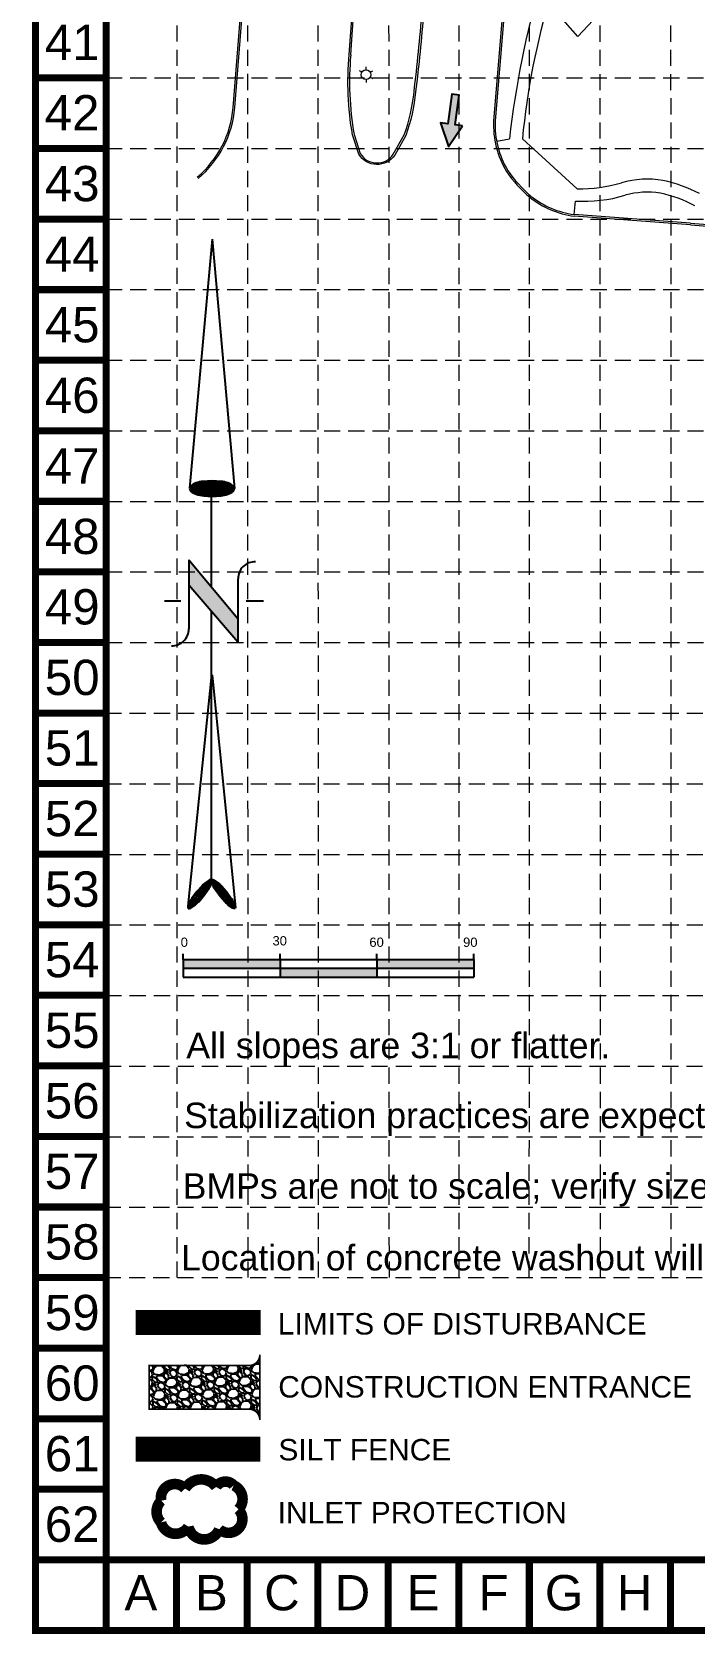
# Model space of a CAD drawing. Header units: feet. Extents: x 2476148 to 2477024, y 7088332 to 7089732.
# Drawn here: x 2476148.4 to 2476353.7, y 7088332.2 to 7088828 of the extents above; entities that cross this region are included whole.
import ezdxf
from ezdxf.enums import TextEntityAlignment as Align

# ---------------------------------------------------------------- set-up
doc = ezdxf.new("R2010")
doc.units = ezdxf.units.FT
doc.header["$MEASUREMENT"] = 0
doc.linetypes.add('HIDDEN', pattern=[0.375, 0.25, -0.125])
for name, color, linetype in [('ARROWS', 252, 'Continuous'), ('BASE', 7, 'Continuous'), ('GRID', 254, 'HIDDEN'), ('LEGEND', 7, 'Continuous'), ('NARROW', 7, 'Continuous')]:
    doc.layers.add(name, color=color, linetype=linetype)
doc.layers.add('Level 35', color=7, linetype='Continuous', lineweight=0)
doc.layers.add('Level 41', color=7, linetype='Continuous', lineweight=0)
doc.styles.add("L200'", font='ARIAL.TTF', dxfattribs={"height": 0.001969})
doc.styles.get("Standard").update_dxf_attribs({"font": 'ARIAL.TTF'})

# ---------------------------------------------------------------- blocks, each defined once
blk = doc.blocks.new('North Arrow')
at = {"layer": 'NARROW'}
for p, q in [((32.43, 3.06), (32.43, 4.63)), ((0, 0), (22.36, 2)), ((28.77, -2.09), (34.02, 2.32)), ((36.18, 2.33), (30.46, 2.33)), ((36.16, 2.32), (31.04, -2.09)), ((39.1, 0.01), (59.96, 2.11)), ((0, 0), (22.33, -2.02)), ((31.2, -0.05), (21.66, -0.05)), ((21.66, -0.05), (21.66, -0.05)), ((57.45, -0.05), (33.41, -0.05)), ((59.83, -2.14), (39.04, -0.01)), ((57.69, -0.03), (57.77, -0.01)), ((57.77, -0.05), (57.69, -0.03)), ((28.77, -2.09), (34.95, -2.09)), ((32.43, -4.26), (32.43, -2.8))]:
    blk.add_line(p, q, dxfattribs=at)
blk.add_lwpolyline([(22.36, -2.03), (22.59, -1.93, 0.091577), (22.87, -1.44, 0.048306), (23.03, -0.75), (23.07, -0.01), (23.01, 0.82, 0.048306), (22.87, 1.42, 0.091577), (22.59, 1.91), (22.36, 2.01), (22.14, 1.91, 0.091577), (21.86, 1.42, 0.048306), (21.72, 0.82), (21.66, -0.01), (21.72, -0.83, 0.048306), (21.86, -1.44, 0.091577), (22.14, -1.93)], format="xyb", close=True, dxfattribs=at)
for points in [[(57.46, -0.03), (57.44, 0.08, -0.066818), (57.67, 0.47, -0.03073), (58.01, 0.84), (58.52, 1.29), (59.07, 1.7, -0.03073), (59.5, 1.95, -0.066818), (59.93, 2.1), (60.04, 2.06)], [(60.04, 2.06), (60.05, 1.95, -0.066818), (59.82, 1.56, -0.03073), (59.43, 1.14), (58.97, 0.74), (58.42, 0.33, -0.03073), (57.99, 0.08, -0.036692), (57.76, -0.02)], [(57.46, -0.04), (57.44, -0.15, 0.066818), (57.67, -0.54, 0.03073), (58.01, -0.9), (58.52, -1.36), (59.07, -1.77, 0.03073), (59.5, -2.02, 0.066818), (59.93, -2.17), (60.04, -2.13)], [(60.04, -2.13), (60.05, -2.01, 0.066818), (59.82, -1.63, 0.03073), (59.43, -1.2), (58.97, -0.8), (58.42, -0.4, 0.03073), (57.99, -0.15, 0.036692), (57.76, -0.05)]]:
    blk.add_lwpolyline(points, format="xyb", dxfattribs=at)
for centre, start, end in [((30.46, 3.86), 178.8769, 270), ((34.95, -3.62), 358.8769, 90)]:
    blk.add_arc(centre, 1.53, start, end, dxfattribs=at)
for points in [[(23.02, 0.75), (21.85, 1.42), (22.87, 1.44), (22.14, 1.91)], [(22.87, 1.44), (22.14, 1.91), (22.59, 1.91), (22.36, 2)], [(31.05, -2.09), (36.15, 2.36), (28.75, -2.06), (34.01, 2.36)], [(59.26, 1), (58.69, 1.42), (59.45, 1.15), (59, 1.65)], [(59.45, 1.15), (59, 1.65), (59.62, 1.34), (59.28, 1.82)], [(59.62, 1.34), (59.28, 1.82), (59.81, 1.55), (59.49, 1.95)], [(59.81, 1.55), (59.49, 1.95), (59.93, 1.73), (59.69, 2.04)], [(59.93, 1.73), (59.69, 2.04), (60.05, 1.94), (59.93, 2.1)], [(60.05, 1.94), (59.93, 2.1), (60.04, 2.06)], [(23.03, -0.76), (21.67, -0.05), (23.07, -0.05), (21.72, 0.82)], [(23.07, -0.05), (21.72, 0.82), (23.02, 0.75), (21.85, 1.42)], [(57.44, 0.08), (57.7, -0.01), (57.5, 0.21), (57.77, -0.01)], [(57.45, -0.04), (57.69, -0.02), (57.44, 0.08), (57.7, -0.01)], [(57.5, 0.21), (57.77, -0.01), (57.6, 0.39), (57.94, 0.06)], [(57.6, 0.39), (57.94, 0.06), (57.68, 0.5), (58.07, 0.13)], [(57.68, 0.5), (58.07, 0.13), (57.84, 0.66), (58.29, 0.26)], [(57.84, 0.66), (58.29, 0.26), (58.03, 0.86), (58.52, 0.41)], [(58.03, 0.86), (58.52, 0.41), (58.26, 1.07), (58.73, 0.57)], [(58.26, 1.07), (58.73, 0.57), (58.52, 1.3), (59.05, 0.81)], [(58.52, 1.3), (59.05, 0.81), (58.7, 1.42), (59.26, 0.99)], [(22.87, -1.44), (21.72, -0.87), (23.03, -0.76), (21.67, -0.05)], [(22.58, -1.93), (21.86, -1.45), (22.87, -1.44), (21.72, -0.87)], [(57.44, -0.14), (57.69, -0.02), (57.45, -0.04), (57.69, -0.02)], [(57.46, -0.19), (57.7, -0.03), (57.44, -0.14), (57.69, -0.02)], [(57.53, -0.33), (57.76, -0.05), (57.46, -0.19), (57.7, -0.03)], [(57.63, -0.48), (57.9, -0.1), (57.53, -0.33), (57.76, -0.05)], [(57.78, -0.66), (58.09, -0.2), (57.63, -0.48), (57.9, -0.1)], [(57.97, -0.87), (58.34, -0.35), (57.78, -0.66), (58.09, -0.2)], [(58.24, -1.11), (58.61, -0.54), (57.97, -0.87), (58.34, -0.35)], [(58.61, -1.43), (58.93, -0.77), (58.24, -1.11), (58.61, -0.54)], [(58.91, -1.64), (59.2, -1), (58.61, -1.43), (58.93, -0.77)], [(59.12, -1.79), (59.57, -1.36), (58.92, -1.65), (59.2, -1.01)], [(59.35, -1.93), (59.81, -1.62), (59.12, -1.79), (59.57, -1.36)], [(59.54, -1.32), (59.41, -1.18), (59.21, -1.01)], [(22.36, -2.01), (22.14, -1.93), (22.58, -1.93), (21.86, -1.45)], [(59.58, -2.05), (59.93, -1.79), (59.35, -1.93), (59.81, -1.62)], [(59.78, -2.13), (60.05, -2.01), (59.58, -2.05), (59.93, -1.79)], [(59.92, -2.17), (60.04, -2.13), (59.78, -2.13), (60.05, -2.01)]]:
    blk.add_solid(points, dxfattribs=at)
blk = doc.blocks.new('lumin')
at = {"color": 0, "linetype": 'ByBlock', "lineweight": -2}
for p, q in [((-0.099, 0.057), (-0.158, 0.091)), ((0, 0.114), (0, 0.183)), ((0.099, 0.057), (0.158, 0.091)), ((-0.099, -0.057), (-0.158, -0.091)), ((0, -0.114), (0, -0.183)), ((0.099, -0.057), (0.158, -0.091))]:
    blk.add_line(p, q, dxfattribs=at)
blk.add_circle((0, 0), 0.114, dxfattribs=at)
blk = doc.blocks.new('ARROW')
blk.add_lwpolyline([(-67, -25.4), (-59.3, -25.4), (-59.6, -56.1), (-51.9, -56.2), (-51.6, -25.5), (-44, -25.5), (-55.3, -2.4), (-67, -25.4)], close=True)
at = {"color": 254}
for points in [[(-44, -25.5), (-67, -25.4), (-55.3, -2.4), (-67, -25.4)], [(-59.6, -56.1), (-51.9, -56.2), (-59.3, -25.4), (-51.6, -25.5)]]:
    blk.add_solid(points, dxfattribs=at)
blk = doc.blocks.new('A$C23410083')
h = blk.add_hatch(color=7)
h.paths.add_polyline_path([(0.84, 5.4), (0.84, 2.7), (30.81, 2.7), (30.81, 5.4)])
h.paths.add_polyline_path([(60.79, 2.7), (30.81, 2.7), (30.81, 0), (60.79, 0)])
h.paths.add_polyline_path([(60.79, 2.7), (90.76, 2.7), (90.76, 5.4), (60.79, 5.4)])
at = {"color": 7}
for p, q in [((0.84, 5.4), (0.84, 7.2)), ((0.84, 5.4), (30.81, 5.4)), ((0.84, 5.4), (0.84, 0)), ((30.81, 5.4), (30.81, 7.2)), ((30.81, 5.4), (90.76, 5.4)), ((30.81, 5.4), (30.81, 0)), ((60.79, 5.4), (60.79, 7.2)), ((60.79, 5.4), (60.79, 0)), ((90.76, 5.4), (90.76, 7.2)), ((90.76, 5.4), (90.76, 0)), ((0.84, 2.7), (90.76, 2.7)), ((0.84, 0), (30.81, 0)), ((30.81, 0), (90.76, 0))]:
    blk.add_line(p, q, dxfattribs=at)
at = {"color": 7, "width": 1}
for s, height, p in [('0', 2.88, (0.04, 9.34)), ('30', 2.878, (28.46, 9.78)), ('60', 2.878, (58.46, 9.34)), ('90', 2.878, (87.47, 9.34))]:
    blk.add_text(s, height=height, dxfattribs=at).set_placement(p)

msp = doc.modelspace()

# ---------------------------------------------------------------- hatches: boundary and pattern name
at = {"layer": 'LEGEND'}
h = msp.add_hatch(dxfattribs=at)
h.set_pattern_fill('GRAVEL', color=4, scale=5.389945, angle=-43.9343, style=0)
h.set_pattern_definition([(184.078545, (2468650.83526, 7085147.8498), (-64.70943878, -5.01572151), [0.7251417, -71.7891562]), (141.0354448, (2468650.11196, 7085147.79822), (50.317642156, -40.9951724665), [1.244366, -123.1921863]), (88.576145, (2468649.14442, 7085148.58073), (-2.322020512, -80.093646648), [0.8774184, -86.8645315]), (223.339445, (2468646.6957, 7085149.06884), (78.675866157, 73.890215735), [1.1331713, -112.1839398]), (248.899445, (2468645.87155, 7085148.29113), (25.46909914, 65.2765706126), [1.1111642, -110.0054047]), (313.339445, (2468645.47152, 7085147.25446), (-73.890215735, 78.675866157), [1.1331713, -112.1839398]), (353.7599448, (2468646.24924, 7085146.4303), (-87.856632214, 9.8014552168), [1.498561, -148.3574314]), (28.3210448, (2468647.73892, 7085146.26742), (109.444322326, 59.214821343), [1.414796, -140.0648496]), (77.495345, (2468648.98437, 7085146.93862), (17.5643318734, 80.377212655), [1.137009, -112.5640118]), (131.302145, (2468649.23055, 7085148.04866), (38.95677152, -45.01837813), [1.2980713, -63.6054675]), (178.4631448, (2468648.37379, 7085149.02382), (-87.714861788, 2.180233554), [1.6786877, -166.1902057]), (94.879845, (2468650.501, 7085145.3277), (-4.73217774, 49.467010867), [0.5729566, -56.722944]), (127.534945, (2468650.45225, 7085145.8986), (42.979972607, -56.379366148), [1.0900464, -107.9148498]), (181.065745, (2468649.788, 7085146.763), (-3.7397204, -3.8814971), [0.7622515, -6.8602793]), (159.264345, (2468649.9652, 7085147.49054), (26.8869221, -10.9355981), [0.4104875, -40.6381127]), (247.867145, (2468649.5813, 7085147.6359), (7.33766311, 15.38420779), [0.5805133, -28.4452317]), (347.029545, (2468649.3626, 7085147.0981), (19.12392791, -3.45614876), [0.9428577, -30.4856548]), (117.630845, (2468650.2814, 7085146.8865), (4.02328032, -11.36092983), [0.6817796, -16.362726]), (332.455245, (2468647.33004, 7085149.8049), (50.034098418, -25.752740962), [0.9550983, -94.5549755]), (26.411945, (2468648.17688, 7085149.36323), (-56.662884835, -27.73760456), [0.8012747, -79.3260246]), (249.264345, (2468651.02934, 7085147.6628), (10.9355981, 26.8869221), [0.8209695, -40.2276306]), (299.676245, (2468650.73867, 7085146.89502), (-27.595837575, 49.041660046), [0.9550983, -94.5549755]), (295.509745, (2468645.0114, 7085147.3984), (-11.928063407, 26.46157939), [0.921034, -45.1306806]), (250.840845, (2468645.40807, 7085146.56714), (21.729474893, 61.395035622), [0.7717216, -76.400551]), (22.867145, (2468647.3284, 7085143.7439), (26.46159217, 11.928035274), [0.8209695, -40.2276306]), (333.419745, (2468648.0849, 7085144.06294), (-65.418311492, 33.090395072), [0.903522, -89.448428]), (25.509745, (2468645.4265, 7085145.5764), (-26.46157939, -11.928063407), [0.460517, -45.5911976]), (57.375645, (2468647.0955, 7085143.9683), (11.07739297, 19.26569708), [0.2748333, -27.2086003]), (122.029545, (2468647.2437, 7085144.1998), (7.904778, -15.10064813), [1.1111642, -21.1121464]), (142.074745, (2468646.6544, 7085145.1418), (42.554675172, -33.515698054), [1.029749, -101.945011]), (259.755845, (2468649.026, 7085146.7488), (3.59793568, 11.5027144), [0.7773487, -18.656374]), (309.2229448, (2468648.88777, 7085145.98384), (58.505960258, -71.3382474433), [1.357156, -134.358202]), (17.011145, (2468649.74596, 7085144.93247), (-41.704019926, -12.211596102), [0.5549272, -54.9379557]), (46.065745, (2468650.2766, 7085145.095), (-0.1417767, 7.621215), [0.3233967, -5.0665486]), (76.322145, (2468646.68896, 7085145.33303), (-10.652079843, -42.129338947), [0.7487928, -74.130721]), (4.078545, (2468646.86602, 7085146.0606), (64.70943878, 5.01572151), [1.4502834, -71.0640145]), (316.065745, (2468648.3126, 7085146.164), (7.621215, 0.1417767), [1.4013858, -3.9885595]), (281.370545, (2468649.32183, 7085145.1914), (-12.636870384, 64.567675855), [0.8522258, -84.370291]), (210.120345, (2468649.48985, 7085144.3559), (-18.8403729, -11.78626546), [0.7847868, -38.454608]), (163.7117448, (2468648.81103, 7085143.9621), (-111.1456278326, 32.2396602546), [1.2777674, -126.499182]), (131.4918448, (2468647.58454, 7085144.32047), (-46.719749683, 52.497827822), [1.351793, -133.8273515])])
edge = h.paths.add_edge_path()
edge.add_line((2476218.95, 7088398.42), (2476218.95, 7088418.63))
edge.add_arc((2476215.58, 7088418.63), 3.37, 270.0391, 360, ccw=False)
edge.add_line((2476215.58, 7088415.26), (2476184.7, 7088415.26))
edge.add_line((2476184.7, 7088415.26), (2476184.7, 7088401.77))
edge.add_line((2476184.7, 7088401.77), (2476215.58, 7088401.79))
edge.add_arc((2476215.58, 7088398.42), 3.37, 0, 90.0391, ccw=False)

# ---------------------------------------------------------------- linework, layer by layer
at = {"layer": 'BASE', "const_width": 2.18}
for points in [[(2477023.06, 7088333.29), (2477023.06, 7089730.99), (2476149.5, 7089730.99), (2476149.5, 7088333.29)], [(2477001.22, 7088355.13), (2477001.22, 7089709.15), (2476171.34, 7089709.15), (2476171.34, 7088355.13)]]:
    msp.add_lwpolyline(points, close=True, dxfattribs=at)
for points in [[(2476171.34, 7088813.75), (2476149.5, 7088813.75)], [(2476171.34, 7088791.91), (2476149.5, 7088791.91)], [(2476171.34, 7088770.07), (2476149.5, 7088770.07)], [(2476171.34, 7088748.23), (2476149.5, 7088748.23)], [(2476171.34, 7088726.4), (2476149.5, 7088726.4)], [(2476171.34, 7088704.56), (2476149.5, 7088704.56)], [(2476171.34, 7088682.72), (2476149.5, 7088682.72)], [(2476171.34, 7088660.88), (2476149.5, 7088660.88)], [(2476171.34, 7088639.04), (2476149.5, 7088639.04)], [(2476171.34, 7088617.2), (2476149.5, 7088617.2)], [(2476171.34, 7088595.36), (2476149.5, 7088595.36)], [(2476171.34, 7088573.52), (2476149.5, 7088573.52)], [(2476171.34, 7088551.68), (2476149.5, 7088551.68)], [(2476171.34, 7088529.85), (2476149.5, 7088529.85)], [(2476171.34, 7088508.01), (2476149.5, 7088508.01)], [(2476171.34, 7088486.17), (2476149.5, 7088486.17)], [(2476171.34, 7088464.33), (2476149.5, 7088464.33)], [(2476171.34, 7088442.49), (2476149.5, 7088442.49)], [(2476171.34, 7088420.65), (2476149.5, 7088420.65)], [(2476171.34, 7088398.81), (2476149.5, 7088398.81)], [(2476171.34, 7088376.97), (2476149.5, 7088376.97)], [(2476171.34, 7088355.13), (2476149.5, 7088355.13)], [(2476171.34, 7088355.13), (2476171.34, 7088333.29)], [(2476193.18, 7088355.13), (2476193.18, 7088333.29)], [(2476215.02, 7088355.13), (2476215.02, 7088333.29)], [(2476236.86, 7088355.13), (2476236.86, 7088333.29)], [(2476258.7, 7088355.13), (2476258.7, 7088333.29)], [(2476280.54, 7088355.13), (2476280.54, 7088333.29)], [(2476302.38, 7088355.13), (2476302.38, 7088333.29)], [(2476324.21, 7088355.13), (2476324.21, 7088333.29)], [(2476346.05, 7088355.13), (2476346.05, 7088333.29)]]:
    msp.add_lwpolyline(points, dxfattribs=at)
at = {"layer": 'GRID', "color": 252, "linetype": 'HIDDEN', "lineweight": 0, "ltscale": 20}
for p, q in [((2476193.38, 7088442.49), (2476193.26, 7089708.33)), ((2476215.31, 7088442.49), (2476215.04, 7089708.32)), ((2476237.09, 7088442.49), (2476236.88, 7089708.26)), ((2476259.04, 7088442.48), (2476258.69, 7089708.23)), ((2476280.68, 7088442.48), (2476280.59, 7089708.4)), ((2476302.38, 7088442.48), (2476302.45, 7089708.35)), ((2476324.39, 7088442.47), (2476324.27, 7089708.27)), ((2476346.31, 7088442.47), (2476346.08, 7089708.29)), ((2476171.34, 7088813.75), (2477001.22, 7088813.75)), ((2476171.34, 7088791.91), (2477001.22, 7088791.91)), ((2476171.34, 7088770.07), (2477001.22, 7088770.07)), ((2476171.34, 7088748.23), (2477001.22, 7088748.23)), ((2476171.34, 7088726.4), (2477001.22, 7088726.4)), ((2476171.34, 7088704.56), (2477001.22, 7088704.56)), ((2476171.34, 7088682.72), (2477001.22, 7088682.72)), ((2476171.34, 7088660.88), (2477001.22, 7088660.88)), ((2476171.34, 7088639.04), (2477001.22, 7088639.04)), ((2476171.13, 7088617.13), (2477001.01, 7088617.13)), ((2476171.13, 7088595.29), (2477001.01, 7088595.29)), ((2476171.13, 7088573.45), (2477001.01, 7088573.45)), ((2476171.13, 7088551.61), (2477001.01, 7088551.61)), ((2476171.13, 7088529.77), (2477001.01, 7088529.77)), ((2476171.02, 7088507.95), (2477000.32, 7088507.9)), ((2476170.87, 7088486.05), (2477000.32, 7088486.2)), ((2476170.94, 7088464.26), (2477000.4, 7088464.2)), ((2476170.94, 7088442.5), (2477000.37, 7088442.37))]:
    msp.add_line(p, q, dxfattribs=at)
at = {"layer": 'LEGEND', "color": 1, "linetype": 'HIDDEN', "ltscale": 40, "const_width": 7.7}
msp.add_lwpolyline([(2476180.53, 7088428.6), (2476219.16, 7088428.6)], dxfattribs=at)
at = {"layer": 'LEGEND', "color": 4, "const_width": 0.539}
msp.add_lwpolyline([(2476218.95, 7088398.42), (2476218.95, 7088418.63, -0.414014), (2476215.58, 7088415.26), (2476184.7, 7088415.26), (2476184.7, 7088401.77), (2476215.58, 7088401.79, -0.414413)], format="xyb", close=True, dxfattribs=at)
at = {"layer": 'LEGEND', "color": 200, "const_width": 7.7}
msp.add_lwpolyline([(2476180.47, 7088389.4), (2476219.1, 7088389.4)], dxfattribs=at)
at = {"layer": 'LEGEND', "color": 170, "ltscale": 100, "const_width": 3.28}
msp.add_lwpolyline([(2476195.8, 7088377.17, 0.520567), (2476195.8, 7088377.17, 0.765195), (2476188.39, 7088373.43, 0.417879), (2476188.35, 7088366.72, 0.6649), (2476196.82, 7088365.43, 0.744833), (2476206.37, 7088364.63, 0.975642), (2476212.32, 7088370.77, 0.520567), (2476210.84, 7088378.18, 0.520567), (2476205.41, 7088377.69, 0.540264), (2476195.8, 7088377.17)], format="xyb", close=True, dxfattribs=at)
at = {"layer": 'Level 35', "color": 7, "linetype": 'Continuous', "lineweight": 0}
for p, q in [((2476210.7, 7088804.62), (2476213.35, 7088838.49)), ((2476211.19, 7088804.56), (2476213.85, 7088838.45)), ((2476247.08, 7088820.95), (2476248.2, 7088836.26)), ((2476294, 7088832.51), (2476291.3, 7088800.47)), ((2476294.5, 7088832.47), (2476291.8, 7088800.43)), ((2476317.41, 7088826.55), (2476311.99, 7088832.64)), ((2476322.14, 7088831.6), (2476317.41, 7088826.55)), ((2476292.27, 7088794.16), (2476296.2, 7088794.87)), ((2476317.22, 7088779.45), (2476300.23, 7088794.87)), ((2476316.28, 7088771.46), (2476316.66, 7088775.64)), ((2476352.28, 7088768.29), (2476316.25, 7088770.96)), ((2476352.31, 7088768.79), (2476316.28, 7088771.46)), ((2476645.08, 7088745.8), (2476352.31, 7088768.72))]:
    msp.add_line(p, q, dxfattribs=at)
at = {"layer": 'Level 35', "color": 7, "linetype": 'Continuous', "lineweight": 0, "flags": 128}
for points in [[(2476269.66, 7088834.22, -0.011064), (2476267.17, 7088809.44, -0.060681), (2476264.13, 7088795.94), (2476260.69, 7088789.88, -0.551164), (2476249.6, 7088790.12), (2476247.65, 7088796.16, -0.06511), (2476246.58, 7088820.99), (2476247.7, 7088836.3)], [(2476247.08, 7088820.95, 0.065018), (2476248.13, 7088796.28), (2476250.05, 7088790.33, 0.547266), (2476260.26, 7088790.14), (2476263.67, 7088796.15, 0.060513), (2476266.68, 7088809.5, 0.011067), (2476269.16, 7088834.26)]]:
    msp.add_lwpolyline(points, format="xyb", dxfattribs=at)
msp.add_lwpolyline([(2476645.04, 7088745.3), (2476352.27, 7088768.22)], dxfattribs=at)
at = {"layer": 'Level 35', "color": 7, "linetype": 'Continuous', "lineweight": 0}
for centre, radius, start, end in [((2476584.78, 7088762.06), 290.44, 163.7263, 173.5131), ((2476529.58, 7088773.08), 230.38, 163.2689, 174.5715), ((2476179.15, 7088807.24), 31.65, 310.1826, 355.2511), ((2476179.15, 7088807.24), 32.15, 310.1738, 355.2305), ((2476319.56, 7088799.34), 28.28, 177.7074, 210.8451), ((2476319.58, 7088799.35), 27.81, 177.7632, 210.7509), ((2476331.77, 7088810.53), 44.63, 215.1406, 229.0553), ((2476331.8, 7088810.55), 44.16, 215.1432, 229.0186), ((2476317.69, 7088828.2), 48.75, 269.4486, 285.7423), ((2476338.93, 7088753.59), 28.83, 80.3738, 106.1368), ((2476335.08, 7088740.04), 42.85, 62.2061, 78.3348), ((2476320.1, 7088798.99), 28.29, 231.588, 262.1629), ((2476320.11, 7088799), 27.81, 231.5919, 262.0866), ((2476319.16, 7088820.99), 45.42, 266.8391, 286.443), ((2476339.01, 7088753.1), 25.31, 81.0519, 106.0293), ((2476334.65, 7088739.06), 39.92, 61.5524, 78.0059)]:
    msp.add_arc(centre, radius, start, end, dxfattribs=at)

# ---------------------------------------------------------------- block references
at = {"layer": 'ARROWS', "linetype": 'Continuous', "lineweight": 13, "xscale": 0.2999999997719066, "yscale": 0.3000000006959479, "zscale": 0.3, "rotation": 172.8307457457383}
msp.add_blockref('ARROW', (2476260.84, 7088793.91), dxfattribs=at)
at = {"layer": 'ARROWS', "linetype": 'Continuous', "lineweight": 13}
msp.add_blockref('A$C23410083', (2476194.4, 7088535.5), dxfattribs=at)
at = {"layer": 'BASE', "xscale": 3.449972035959945, "yscale": 3.449972035959945, "zscale": 3.449972031904164, "rotation": 270}
msp.add_blockref('North Arrow', (2476204.15, 7088763.84), dxfattribs=at)
at = {"layer": 'Level 41', "color": 7, "linetype": 'Continuous', "lineweight": 0, "xscale": 13.12335958003169, "yscale": 13.12335957959294, "zscale": 13.12335958005249, "rotation": 0.01879899798949666}
msp.add_blockref('lumin', (2476251.83, 7088814.76), dxfattribs=at)

# ---------------------------------------------------------------- texts
at = {"layer": 'BASE'}
for s, height, p in [('41', 10.919, (2476160.84, 7088824.74)), ('42', 10.919, (2476160.81, 7088802.99)), ('43', 10.919, (2476160.84, 7088781.06)), ('44', 10.919, (2476160.84, 7088759.22)), ('45', 10.919, (2476160.84, 7088737.38)), ('46', 10.919, (2476160.84, 7088715.54)), ('47', 10.919, (2476160.84, 7088693.7)), ('48', 10.919, (2476160.84, 7088671.87)), ('49', 10.919, (2476160.85, 7088650.08)), ('50', 10.919, (2476160.85, 7088628.24)), ('51', 10.919, (2476160.85, 7088606.4)), ('52', 10.919, (2476160.85, 7088584.56)), ('53', 10.919, (2476160.85, 7088562.72)), ('54', 10.919, (2476160.85, 7088540.89)), ('55', 10.919, (2476160.85, 7088519.05)), ('56', 10.919, (2476160.85, 7088497.21)), ('57', 10.919, (2476160.85, 7088475.37)), ('58', 10.919, (2476160.85, 7088453.53)), ('59', 10.919, (2476160.85, 7088431.69)), ('60', 10.919, (2476160.85, 7088409.85)), ('61', 10.919, (2476160.85, 7088388.01)), ('62', 10.919, (2476160.85, 7088366.17)), ('A', 10.92, (2476182.1, 7088344.97)), ('B', 10.92, (2476203.94, 7088344.97)), ('C', 10.92, (2476225.78, 7088344.97)), ('D', 10.92, (2476247.61, 7088344.97)), ('E', 10.92, (2476269.45, 7088344.97)), ('F', 10.92, (2476291.29, 7088344.97)), ('G', 10.92, (2476313.13, 7088344.97)), ('H', 10.92, (2476334.97, 7088344.97))]:
    msp.add_text(s, height=height, dxfattribs=at).set_placement(p, align=Align.MIDDLE_CENTER)
at = {"layer": 'BASE', "color": 7, "style": "L200'"}
for s, p in [('All slopes are 3:1 or flatter.', (2476196.18, 7088510.39)), ('Stabilization practices are expected to be used at all disturbed areas.', (2476195.5, 7088488.74)), ('BMPs are not to scale; verify size/location/quantity in the field prior to installation.', (2476195.04, 7088466.87)), ('Location of concrete washout will be determined in the field and will be reflected on this Site Map.', (2476194.55, 7088444.69))]:
    msp.add_text(s, height=7.9009, dxfattribs=at).set_placement(p)
at = {"layer": 'LEGEND', "style": "L200'"}
for s, height, p in [('LIMITS OF DISTURBANCE', 6.6291, (2476224.51, 7088424.87)), ('CONSTRUCTION ENTRANCE', 6.6291, (2476224.65, 7088405.37)), ('SILT FENCE', 6.629, (2476224.69, 7088385.91)), ('INLET PROTECTION', 6.6291, (2476224.48, 7088366.44))]:
    msp.add_text(s, height=height, dxfattribs=at).set_placement(p)

doc.saveas('drawing.dxf')
